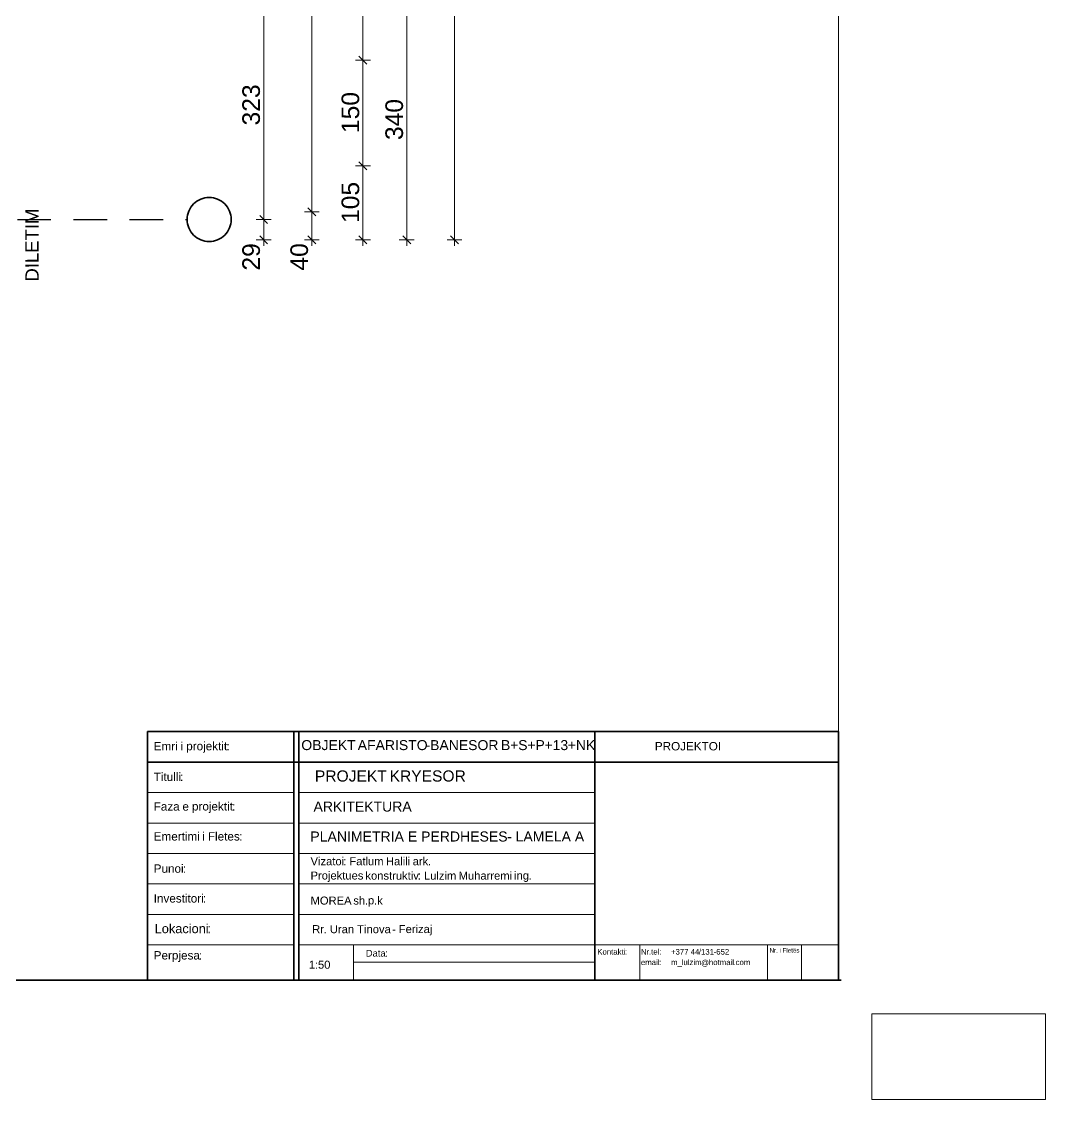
# Model space of a CAD drawing. Header units: millimetres. Extents: x -117066 to -55301, y -75598 to 14871.
# Drawn here: x -69807 to -55301, y -27788 to -12514 of the extents above; entities that cross this region are included whole.
import ezdxf

# ---------------------------------------------------------------- set-up
doc = ezdxf.new("R2010")
doc.units = ezdxf.units.MM
doc.header["$MEASUREMENT"] = 0
doc.header["$XCLIPFRAME"] = 0
doc.linetypes.add('Long Dashed', pattern=[793.749976, 476.249993, -317.499983])
doc.layers.add('A - Dimensionimi', color=7, linetype='Continuous')
doc.layers.add('Drawing & Figure', color=7, linetype='Continuous')
for name, color, linetype, lineweight in [('A - Dimensionimi_Pen_No__1', 7, 'Continuous', 13), ('Drawing & Figure_Pen_No__1', 7, 'Continuous', 13), ('Drawing & Figure_Pen_No__7', 7, 'Continuous', 35)]:
    doc.layers.add(name, color=color, linetype=linetype, lineweight=lineweight)
doc.layers.add('Drawing & Figure_Pen_No__58', color=7, linetype='Continuous', lineweight=25, true_color=0xdf0000)
doc.layers.add('Drawing & Figure_Pen_No__86', color=7, linetype='Continuous', lineweight=20, true_color=0x5555ff)
doc.styles.add('GENERATED_STYLE_1', font='arial.ttf')
doc.dimstyles.new('GENERATED_STYLE__2', dxfattribs={"dimtxt": 249.749994, "dimasz": 106.875, "dimexe": 0.18, "dimexo": 100000, "dimgap": 0.09, "dimtad": 1, "dimdec": 0, "dimlfac": 0.1, "dimzin": 0, "dimdsep": 46, "dimtxsty": 'GENERATED_STYLE_1', "dimblk": 'ARROWHEAD_6', "dimblk1": 'ARROWHEAD_6', "dimblk2": 'ARROWHEAD_6', "dimcen": 0.09, "dimclrd": 7, "dimclre": 7, "dimclrt": 7, "dimadec": 0, "dimazin": 0, "dimtfac": 1, "dimtdec": 4, "dimtmove": 0, "dimatfit": 3, "dimfxl": 0, "dimtolj": 1, "dimtzin": 0, "dimarcsym": 0})
picture_1 = doc.add_image_def('image1.bmp', size_in_pixel=(2048, 1447))

# ---------------------------------------------------------------- blocks, each defined once
blk = doc.blocks.new('*D176')
at = {"layer": 'A - Dimensionimi_Pen_No__1', "color": 7, "linetype": 'Continuous', "lineweight": 13}
for p, q in [((-66433, -15263), (-66320, -15375)), ((-66271, -15319), (-66482, -15319)), ((-66376, -15608), (-66376, -15319)), ((-66433, -15552), (-66320, -15664)), ((-66271, -15608), (-66482, -15608)), ((-66376, -15692), (-66376, -15608))]:
    blk.add_line(p, q, dxfattribs=at)
at = {"layer": 'A - Dimensionimi_Pen_No__1', "color": 7, "lineweight": 13, "insert": (-66426, -16043), "char_height": 249.75, "attachment_point": 7, "rotation": 90, "style": 'GENERATED_STYLE_1'}
blk.add_mtext('\\A1;{\\pql;\\fArial|b0|i0|c0|p34;29}', dxfattribs=at)
blk = doc.blocks.new('ARROWHEAD_6')
at = {"color": 0, "linetype": 'Continuous', "lineweight": 0}
for p, q in [((0, 0), (-1, 0)), ((-0.5, -0.5), (0.5, 0.5))]:
    blk.add_line(p, q, dxfattribs=at)
blk = doc.blocks.new('*D177')
at = {"layer": 'A - Dimensionimi_Pen_No__1', "color": 7, "linetype": 'Continuous', "lineweight": 13}
for p, q in [((-66433, -12029), (-66320, -12141)), ((-66271, -12085), (-66482, -12085)), ((-66376, -15319), (-66376, -12085)), ((-66433, -15263), (-66320, -15375)), ((-66271, -15319), (-66482, -15319))]:
    blk.add_line(p, q, dxfattribs=at)
at = {"layer": 'A - Dimensionimi_Pen_No__1', "color": 7, "lineweight": 13, "insert": (-66426, -13986), "char_height": 249.75, "attachment_point": 7, "rotation": 90, "style": 'GENERATED_STYLE_1'}
blk.add_mtext('\\A1;{\\pql;\\fArial|b0|i0|c0|p34;323}', dxfattribs=at)
blk = doc.blocks.new('*D182')
at = {"layer": 'A - Dimensionimi_Pen_No__1', "color": 7, "linetype": 'Continuous', "lineweight": 13}
for p, q in [((-65695, -15211), (-65695, -8238)), ((-65589, -15211), (-65800, -15211)), ((-65751, -15155), (-65638, -15267)), ((-65695, -15608), (-65695, -15211)), ((-65751, -15552), (-65638, -15664)), ((-65589, -15608), (-65800, -15608)), ((-65695, -15692), (-65695, -15608))]:
    blk.add_line(p, q, dxfattribs=at)
at = {"layer": 'A - Dimensionimi_Pen_No__1', "color": 7, "lineweight": 13, "insert": (-65745, -16043), "char_height": 249.75, "attachment_point": 7, "rotation": 90, "style": 'GENERATED_STYLE_1'}
blk.add_mtext('\\A1;{\\pql;\\fArial|b0|i0|c0|p34;40}', dxfattribs=at)
blk = doc.blocks.new('*D183')
at = {"layer": 'A - Dimensionimi_Pen_No__1', "color": 7, "linetype": 'Continuous', "lineweight": 13}
for p, q in [((-65589, -8238), (-65800, -8238)), ((-65751, -8182), (-65638, -8295)), ((-65695, -15211), (-65695, -8238)), ((-65751, -15155), (-65638, -15267))]:
    blk.add_line(p, q, dxfattribs=at)
at = {"layer": 'A - Dimensionimi_Pen_No__1', "color": 7, "lineweight": 13, "insert": (-65745, -12009), "char_height": 249.75, "attachment_point": 7, "rotation": 90, "style": 'GENERATED_STYLE_1'}
blk.add_mtext('\\A1;{\\pql;\\fArial|b0|i0|c0|p34;697}', dxfattribs=at)
blk = doc.blocks.new('*D190')
at = {"layer": 'A - Dimensionimi_Pen_No__1', "color": 7, "linetype": 'Continuous', "lineweight": 13}
for p, q in [((-65027, -14503), (-64914, -14616)), ((-64865, -14560), (-65076, -14560)), ((-64970, -15608), (-64970, -14560)), ((-65027, -15552), (-64914, -15664)), ((-64865, -15608), (-65076, -15608)), ((-64970, -15692), (-64970, -15608))]:
    blk.add_line(p, q, dxfattribs=at)
at = {"layer": 'A - Dimensionimi_Pen_No__1', "color": 7, "lineweight": 13, "insert": (-65020, -15368), "char_height": 249.75, "attachment_point": 7, "rotation": 90, "style": 'GENERATED_STYLE_1'}
blk.add_mtext('\\A1;{\\pql;\\fArial|b0|i0|c0|p34;105}', dxfattribs=at)
blk = doc.blocks.new('*D191')
at = {"layer": 'A - Dimensionimi_Pen_No__1', "color": 7, "linetype": 'Continuous', "lineweight": 13}
for p, q in [((-64865, -13060), (-65076, -13060)), ((-65027, -13003), (-64914, -13116)), ((-64970, -14560), (-64970, -13060)), ((-65027, -14503), (-64914, -14616)), ((-64865, -14560), (-65076, -14560))]:
    blk.add_line(p, q, dxfattribs=at)
at = {"layer": 'A - Dimensionimi_Pen_No__1', "color": 7, "lineweight": 13, "insert": (-65020, -14094), "char_height": 249.75, "attachment_point": 7, "rotation": 90, "style": 'GENERATED_STYLE_1'}
blk.add_mtext('\\A1;{\\pql;\\fArial|b0|i0|c0|p34;150}', dxfattribs=at)
blk = doc.blocks.new('*D192')
at = {"layer": 'A - Dimensionimi_Pen_No__1', "color": 7, "linetype": 'Continuous', "lineweight": 13}
for p, q in [((-64970, 6503), (-64970, 6588)), ((-64865, 6503), (-65076, 6503)), ((-64914, 6447), (-65027, 6560)), ((-64970, -13060), (-64970, 6503)), ((-64865, -13060), (-65076, -13060)), ((-65027, -13003), (-64914, -13116))]:
    blk.add_line(p, q, dxfattribs=at)
at = {"layer": 'A - Dimensionimi_Pen_No__1', "color": 7, "lineweight": 13, "insert": (-65020, -3705), "char_height": 249.75, "attachment_point": 7, "rotation": 90, "style": 'GENERATED_STYLE_1'}
blk.add_mtext('\\A1;{\\pql;\\fArial|b0|i0|c0|p34;1,956}', dxfattribs=at)
blk = doc.blocks.new('*D193')
at = {"layer": 'A - Dimensionimi_Pen_No__1', "color": 7, "linetype": 'Continuous', "lineweight": 13}
for p, q in [((-64244, -12210), (-64455, -12210)), ((-64406, -12154), (-64293, -12267)), ((-64349, -15608), (-64349, -12210)), ((-64406, -15552), (-64293, -15664)), ((-64244, -15608), (-64455, -15608)), ((-64349, -15692), (-64349, -15608))]:
    blk.add_line(p, q, dxfattribs=at)
at = {"layer": 'A - Dimensionimi_Pen_No__1', "color": 7, "lineweight": 13, "insert": (-64399, -14193), "char_height": 249.75, "attachment_point": 7, "rotation": 90, "style": 'GENERATED_STYLE_1'}
blk.add_mtext('\\A1;{\\pql;\\fArial|b0|i0|c0|p34;340}', dxfattribs=at)
blk = doc.blocks.new('*D195')
at = {"layer": 'A - Dimensionimi_Pen_No__1', "color": 7, "linetype": 'Continuous', "lineweight": 13}
for p, q in [((-63674, 6503), (-63674, 6588)), ((-63568, 6503), (-63779, 6503)), ((-63617, 6447), (-63730, 6560)), ((-63674, -15608), (-63674, 6503)), ((-63730, -15552), (-63617, -15664)), ((-63568, -15608), (-63779, -15608)), ((-63674, -15692), (-63674, -15608))]:
    blk.add_line(p, q, dxfattribs=at)
at = {"layer": 'A - Dimensionimi_Pen_No__1', "color": 7, "lineweight": 13, "insert": (-63724, -4967), "char_height": 249.75, "attachment_point": 7, "rotation": 90, "style": 'GENERATED_STYLE_1'}
blk.add_mtext('\\A1;{\\pql;\\fArial|b0|i0|c0|p34;2,211}', dxfattribs=at)

msp = doc.modelspace()

# ---------------------------------------------------------------- linework, layer by layer
at = {"layer": 'Drawing & Figure_Pen_No__1', "color": 7, "linetype": 'Continuous', "lineweight": 13}
for points in [[(-58233.9, 13183.5), (-58233.9, -26100.2)], [(-58233.9, -26100.2), (-58233.9, -23007.3)], [(-65949.1, -23439.1), (-68021.3, -23439.1)], [(-61686.6, -23439.1), (-65878.9, -23439.1)], [(-65949.1, -23871), (-68021.3, -23871)], [(-61686.6, -23871), (-65878.9, -23871)], [(-65949.1, -24302.7), (-68021.3, -24302.7)], [(-61686.6, -24302.7), (-65878.9, -24302.7)], [(-65949.1, -24734.6), (-68021.3, -24734.6)], [(-61686.6, -24734.6), (-65878.9, -24734.6)], [(-65949.1, -25166.4), (-68021.3, -25166.4)], [(-61686.6, -25166.4), (-65878.9, -25166.4)], [(-65949.1, -25598.2), (-68021.3, -25598.2)], [(-58233.9, -25598.2), (-65878.9, -25598.2)], [(-65101.9, -26100.2), (-65101.9, -25598.2)], [(-61049.2, -25598.2), (-61049.2, -26100.2)], [(-59237.3, -25598.2), (-59237.3, -26100.2)], [(-58754.9, -25598.2), (-58754.9, -26100.2)], [(-61686.6, -25841.7), (-65101.9, -25841.7)], [(-87303.3, -26100.2), (-58233.9, -26100.2)]]:
    msp.add_lwpolyline(points, dxfattribs=at)
msp.add_lwpolyline([(-55300.7, -27788.2), (-57761.2, -27788.2), (-57761.2, -26572.9), (-55300.7, -26572.9)], close=True, dxfattribs=at)
at = {"layer": 'Drawing & Figure_Pen_No__58', "color": 12, "linetype": 'Long Dashed', "lineweight": 25, "true_color": 0xdf0000}
msp.add_lwpolyline([(-109553.3, -15318.8), (-67462.3, -15318.8)], dxfattribs=at)
at = {"layer": 'Drawing & Figure_Pen_No__7', "color": 7, "linetype": 'Continuous', "lineweight": 35}
msp.add_lwpolyline([(-66836, -15318.8, 0.4142136), (-67148.6, -15006.4, 0.4142136), (-67461.1, -15318.8, 0.4142136), (-67148.6, -15631.3, 0.4142136)], format="xyb", close=True, dxfattribs=at)
for points in [[(-68021.3, -22575.5), (-68021.3, -26100.2)], [(-58233.9, -22575.5), (-68021.3, -22575.5)], [(-65949.1, -22575.5), (-65949.1, -26100.2)], [(-65878.9, -22575.5), (-65878.9, -26100.2)], [(-61686.6, -22575.5), (-61686.6, -26100.2)], [(-58233.9, -26100.2), (-58233.9, -22575.5)], [(-58233.9, -23007.3), (-68021.3, -23007.3)], [(-58196.2, -26100.2), (-114132.4, -26100.2)], [(-68021.3, -26100.2), (-58233.9, -26100.2)]]:
    msp.add_lwpolyline(points, dxfattribs=at)

# ---------------------------------------------------------------- texts
at = {"layer": 'Drawing & Figure_Pen_No__1', "color": 7, "linetype": 'Continuous', "lineweight": 13, "attachment_point": 7, "style": 'GENERATED_STYLE_1'}
for s, insert, char_height in [('\\A1;{\\pql;\\fArial|b0|i0|c0|p34;Emri}', (-67934.2, -22841.7), 118.582), ('\\A1;{\\pql;\\fArial|b0|i0|c0|p34;i}', (-67554.8, -22841.7), 118.582), ('\\A1;{\\pql;\\fArial|b0|i0|c0|p34;projektit}', (-67473.5, -22875.9), 118.582), ('\\A1;{\\pql;\\fArial|b0|i0|c0|p34;:}', (-66905.2, -22841.7), 118.582), ('\\A1;{\\pql;\\fArial|b0|i0|c0|p34;OBJEKT}', (-65843, -22839.8), 141.802), ('\\A1;{\\pql;\\fArial|b0|i0|c0|p34;AFARISTO}', (-65044.3, -22839.8), 141.802), ('\\A1;{\\pql;\\fArial|b0|i0|c0|p34;BANESOR}', (-64018.8, -22839.8), 141.802), ('\\A1;{\\pql;\\fArial|b0|i0|c0|p34;B}', (-63014.1, -22837.5), 141.802), ('\\A1;{\\pql;\\fArial|b0|i0|c0|p34;+}', (-62884.3, -22837.5), 141.802), ('\\A1;{\\pql;\\fArial|b0|i0|c0|p34;S}', (-62770.2, -22839.8), 141.802), ('\\A1;{\\pql;\\fArial|b0|i0|c0|p34;+}', (-62640.6, -22837.5), 141.802), ('\\A1;{\\pql;\\fArial|b0|i0|c0|p34;P}', (-62526.3, -22837.5), 141.802), ('\\A1;{\\pql;\\fArial|b0|i0|c0|p34;+}', (-62396.8, -22837.5), 141.802), ('\\A1;{\\pql;\\fArial|b0|i0|c0|p34;13}', (-62282.7, -22839.9), 141.802), ('\\A1;{\\pql;\\fArial|b0|i0|c0|p34;+}', (-62067.6, -22837.5), 141.802), ('\\A1;{\\pql;\\fArial|b0|i0|c0|p34;NK}', (-61953.3, -22837.5), 141.802), ('\\A1;{\\pql;\\fArial|b0|i0|c0|p34;PROJEKTOI}', (-60834.5, -22843.7), 118.582), ('\\A1;{\\pql;\\fArial|b0|i0|c0|p34;-}', (-64083.6, -22837.5), 141.802), ('\\A1;{\\pql;\\fArial|b0|i0|c0|p34;Titulli}', (-67934.2, -23276.8), 118.582), ('\\A1;{\\pql;\\fArial|b0|i0|c0|p34;:}', (-67561.3, -23274.9), 118.582), ('\\A1;{\\pql;\\fArial|b0|i0|c0|p34;PROJEKT}', (-65650.9, -23285.8), 158.11), ('\\A1;{\\pql;\\fArial|b0|i0|c0|p34;KRYESOR}', (-64592.6, -23285.8), 158.11), ('\\A1;{\\pql;\\fArial|b0|i0|c0|p34;Faza}', (-67934.2, -23697.3), 118.582), ('\\A1;{\\pql;\\fArial|b0|i0|c0|p34;e}', (-67527.7, -23697.3), 118.582), ('\\A1;{\\pql;\\fArial|b0|i0|c0|p34;projektit}', (-67392.2, -23729.6), 118.582), ('\\A1;{\\pql;\\fArial|b0|i0|c0|p34;:}', (-66823.9, -23695.4), 118.582), ('\\A1;{\\pql;\\fArial|b0|i0|c0|p34;ARKITEKTURA}', (-65670.4, -23711.5), 142.299), ('\\A1;{\\pql;\\fArial|b0|i0|c0|p34;Emertimi}', (-67934.2, -24121.2), 118.582), ('\\A1;{\\pql;\\fArial|b0|i0|c0|p34;i}', (-67248, -24119.4), 118.582), ('\\A1;{\\pql;\\fArial|b0|i0|c0|p34;Fletes}', (-67166.6, -24121.2), 118.582), ('\\A1;{\\pql;\\fArial|b0|i0|c0|p34;:}', (-66724.1, -24119.4), 118.582), ('\\A1;{\\pql;\\fArial|b0|i0|c0|p34;PLANIMETRIA E PERDHESES}', (-65715.2, -24135.2), 142.299), ('\\A1;{\\pql;\\fArial|b0|i0|c0|p34;-}', (-62927.3, -24132.9), 142.299), ('\\A1;{\\pql;\\fArial|b0|i0|c0|p34;LAMELA \\fArial|b0|i0|c0|p34;A}', (-62807.5, -24132.9), 142.299), ('\\A1;{\\pql;\\fArial|b0|i0|c0|p34;Vizatoi}', (-65712.2, -24471.3), 113.442), ('\\A1;{\\pql;\\fArial|b0|i0|c0|p34;:}', (-65249.4, -24469.5), 113.442), ('\\A1;{\\pql;\\fArial|b0|i0|c0|p34;Fatlum}', (-65162.4, -24471.3), 113.442), ('\\A1;{\\pql;\\fArial|b0|i0|c0|p34;Halili}', (-64643.8, -24471.3), 113.442), ('\\A1;{\\pql;\\fArial|b0|i0|c0|p34;ark}', (-64265.2, -24471.3), 113.442), ('\\A1;{\\pql;\\fArial|b0|i0|c0|p34;Punoi}', (-67934.2, -24577.5), 118.582), ('\\A1;{\\pql;\\fArial|b0|i0|c0|p34;:}', (-67520, -24575.6), 118.582), ('\\A1;{\\pql;\\fArial|b0|i0|c0|p34;Projektues}', (-65712.2, -24706.1), 113.442), ('\\A1;{\\pql;\\fArial|b0|i0|c0|p34;konstruktiv}', (-64935.3, -24675.2), 113.442), ('\\A1;{\\pql;\\fArial|b0|i0|c0|p34;:}', (-64192.7, -24673.4), 113.442), ('\\A1;{\\pql;\\fArial|b0|i0|c0|p34;Lulzim}', (-64105.6, -24675.2), 113.442), ('\\A1;{\\pql;\\fArial|b0|i0|c0|p34;.}', (-64049.6, -24469.5), 113.442), ('\\A1;{\\pql;\\fArial|b0|i0|c0|p34;Muharremi}', (-63614, -24675.2), 113.442), ('\\A1;{\\pql;\\fArial|b0|i0|c0|p34;ing}', (-62828.8, -24706.1), 113.442), ('\\A1;{\\pql;\\fArial|b0|i0|c0|p34;.}', (-62622.4, -24673.4), 113.442), ('\\A1;{\\pql;\\fArial|b0|i0|c0|p34;Investitori}', (-67934.2, -24999.9), 118.582), ('\\A1;{\\pql;\\fArial|b0|i0|c0|p34;:}', (-67239.2, -24998), 118.582), ('\\A1;{\\pql;\\fArial|b0|i0|c0|p34;MOREA}', (-65712.2, -25028.4), 113.442), ('\\A1;{\\pql;\\fArial|b0|i0|c0|p34;sh}', (-65106.4, -25028.3), 113.442), ('\\A1;{\\pql;\\fArial|b0|i0|c0|p34;.}', (-64942.5, -25026.6), 113.442), ('\\A1;{\\pql;\\fArial|b0|i0|c0|p34;p}', (-64899, -25057.4), 113.442), ('\\A1;{\\pql;\\fArial|b0|i0|c0|p34;.}', (-64813, -25026.6), 113.442), ('\\A1;{\\pql;\\fArial|b0|i0|c0|p34;k}', (-64769.2, -25026.6), 113.442), ('\\A1;{\\pql;\\fArial|b0|i0|c0|p34;Lokacioni}', (-67920.7, -25434), 129.549), ('\\A1;{\\pql;\\fArial|b0|i0|c0|p34;:}', (-67173.4, -25432), 129.549), ('\\A1;{\\pql;\\fArial|b0|i0|c0|p34;Rr}', (-65689.4, -25432), 113.442), ('\\A1;{\\pql;\\fArial|b0|i0|c0|p34;Uran Tinova}', (-65438.5, -25433.9), 113.442), ('\\A1;{\\pql;\\fArial|b0|i0|c0|p34;Ferizaj}', (-64462.5, -25464.7), 113.442), ('\\A1;{\\pql;\\fArial|b0|i0|c0|p34;.}', (-65525.6, -25432), 113.442), ('\\A1;{\\pql;\\fArial|b0|i0|c0|p34;-}', (-64557.8, -25432), 113.442), ('\\A1;{\\pql;\\fArial|b0|i0|c0|p34;Kontakti}', (-61650.2, -25736.4), 79.055), ('\\A1;{\\pql;\\fArial|b0|i0|c0|p34;Nr}', (-61032.1, -25735.2), 79.055), ('\\A1;{\\pql;\\fArial|b0|i0|c0|p34;tel}', (-60887.5, -25736.4), 79.055), ('\\A1;{\\pql;\\fArial|b0|i0|c0|p34;377 44}', (-60541.4, -25736.5), 79.055), ('\\A1;{\\pql;\\fArial|b0|i0|c0|p34;/}', (-60211.2, -25736.5), 79.055), ('\\A1;{\\pql;\\fArial|b0|i0|c0|p34;131}', (-60180.7, -25736.5), 79.055), ('\\A1;{\\pql;\\fArial|b0|i0|c0|p34;652}', (-59964.6, -25736.5), 79.055), ('\\A1;{\\pql;\\fArial|b0|i0|c0|p34;Nr}', (-59209.2, -25707.1), 63.244), ('\\A1;{\\pql;\\fArial|b0|i0|c0|p34;i}', (-59069.1, -25707.1), 63.244), ('\\A1;{\\pql;\\fArial|b0|i0|c0|p34;Fletës}', (-59025.8, -25708.1), 63.244), ('\\A1;{\\pql;\\fArial|b0|i0|c0|p34;Perpjesa}', (-67934.2, -25840.8), 118.582), ('\\A1;{\\pql;\\fArial|b0|i0|c0|p34;:}', (-67294.4, -25806.7), 118.582), ('\\A1;{\\pql;\\fArial|b0|i0|c0|p34;Data}', (-64929, -25764.9), 94.866), ('\\A1;{\\pql;\\fArial|b0|i0|c0|p34;:}', (-64654.9, -25763.4), 94.866), ('\\A1;{\\pql;\\fArial|b0|i0|c0|p34;:}', (-61259.2, -25735.2), 79.055), ('\\A1;{\\pql;\\fArial|b0|i0|c0|p34;email}', (-61032.1, -25885.5), 79.055), ('\\A1;{\\pql;\\fArial|b0|i0|c0|p34;.}', (-60917.8, -25735.2), 79.055), ('\\A1;{\\pql;\\fArial|b0|i0|c0|p34;:}', (-60773.2, -25735.2), 79.055), ('\\A1;{\\pql;\\fArial|b0|i0|c0|p34;+}', (-60605.1, -25735.2), 79.055), ('\\A1;{\\pql;\\fArial|b0|i0|c0|p34;lulzim}', (-60454.8, -25885.5), 79.055), ('\\A1;{\\pql;\\fArial|b0|i0|c0|p34;@}', (-60178.7, -25907), 79.055), ('\\A1;{\\pql;\\fArial|b0|i0|c0|p34;hotmail}', (-60068.6, -25885.5), 79.055), ('\\A1;{\\pql;\\fArial|b0|i0|c0|p34;-}', (-60000.8, -25735.2), 79.055), ('\\A1;{\\pql;\\fArial|b0|i0|c0|p34;.}', (-59117.7, -25707.1), 63.244), ('\\A1;{\\pql;\\fArial|b0|i0|c0|p34;1}', (-65736.7, -25935.2), 113.442), ('\\A1;{\\pql;\\fArial|b0|i0|c0|p34;:}', (-65650.6, -25935.2), 113.442), ('\\A1;{\\pql;\\fArial|b0|i0|c0|p34;50}', (-65607.1, -25937.1), 113.442), ('\\A1;{\\pql;\\fArial|b0|i0|c0|p34;:}', (-60774, -25884.2), 79.055), ('\\A1;{\\pql;\\fArial|b0|i0|c0|p34;m}', (-60605.1, -25884.2), 79.055), ('\\A1;{\\pql;\\fArial|b0|i0|c0|p34;_}', (-60514.6, -25905.7), 79.055), ('\\A1;{\\pql;\\fArial|b0|i0|c0|p34;.}', (-59720.5, -25884.2), 79.055), ('\\A1;{\\pql;\\fArial|b0|i0|c0|p34;com}', (-59689.9, -25885.5), 79.055)]:
    msp.add_mtext(s, dxfattribs=dict(at, insert=insert, char_height=char_height))
at = {"layer": 'Drawing & Figure_Pen_No__86', "color": 173, "linetype": 'Continuous', "lineweight": 20, "true_color": 0x5555ff, "insert": (-69564.9, -16197.9), "char_height": 187.5, "attachment_point": 7, "rotation": 90.08261, "style": 'GENERATED_STYLE_1'}
msp.add_mtext('\\A1;{\\pql;\\fArial|b0|i0|c0|p34;DILETIM}', dxfattribs=at)

# ---------------------------------------------------------------- dimensions: what is measured, and where the dimension line sits
at = {"layer": 'A - Dimensionimi', "color": 7, "linetype": 'Continuous', "lineweight": 13}
for base, p1, p2, picture, middle in [((-64970.4, 6503.3), (-74415, -13059.5), (-70004.3, 6503.3), '*D192', (-65145.3, -3285.6)), ((-63673.7, 6503.3), (-72965, -15608.1), (-70004.3, 6503.3), '*D195', (-63848.5, -4547.3)), ((-65694.7, -8238.4), (-75611.9, -15211.1), (-75226.7, -8238.4), '*D183', (-65869.6, -11723.4)), ((-65694.7, -15211.1), (-72965, -15608.1), (-75611.9, -15211.1), '*D182', (-65869.6, -15853)), ((-66376.4, -12084.8), (-68444.8, -15318.8), (-68781.1, -12084.8), '*D177', (-66551.2, -13700.5)), ((-64349.4, -12210.3), (-72965, -15608.1), (-72954.3, -12210.3), '*D193', (-64524.2, -13907.9)), ((-64970.4, -13059.5), (-74412.9, -14559.5), (-74415, -13059.5), '*D191', (-65145.3, -13808.2)), ((-64970.4, -14559.5), (-70004.3, -15607.9), (-74412.9, -14559.5), '*D190', (-65145.3, -15082.4)), ((-66376.4, -15318.8), (-72965, -15608.1), (-68444.8, -15318.8), '*D176', (-66551.2, -15853))]:
    dim = msp.add_linear_dim(base=base, p1=p1, p2=p2, angle=90, dimstyle='GENERATED_STYLE__2', dxfattribs=at)
    dim.commit()
    dim.dimension.update_dxf_attribs({"geometry": picture, "text_midpoint": middle, "dimtype": 160, "text_rotation": 90})

# ---------------------------------------------------------------- pictures from other files: only their frames are drawn
at = {"layer": 'Drawing & Figure', "linetype": 'Continuous', "lineweight": 0}
image = msp.add_image(picture_1, insert=(-61686.6, -25598.2), size_in_units=(3452.6, 2591), dxfattribs=at)
image.set_boundary_path([(-0.5, -0.5), (2047.5, 1446.5)])

doc.saveas('drawing.dxf')
